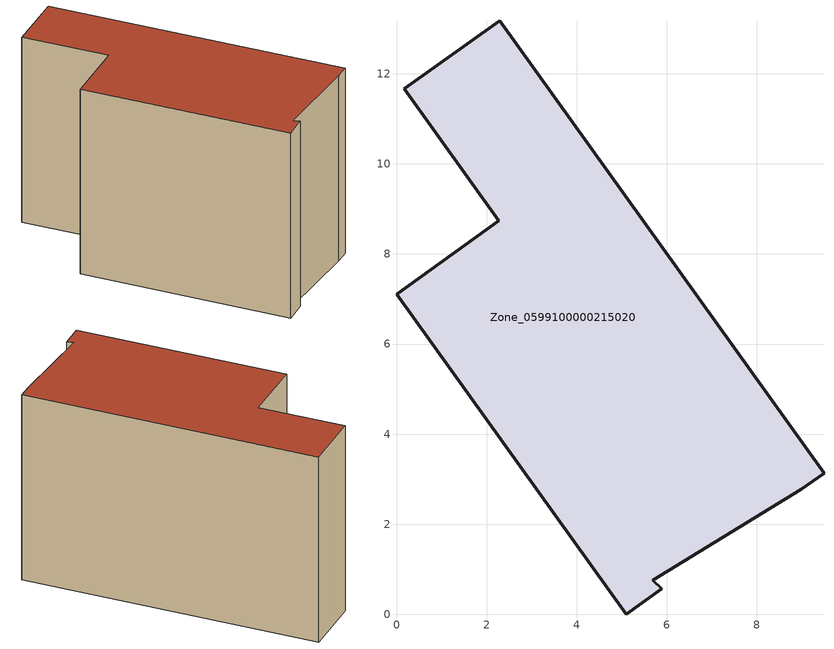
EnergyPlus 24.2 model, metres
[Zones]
Zone_0599100000215020
 floor ground (C_G): 2.27,8.73 0.18,11.67 2.29,13.18 9.49,3.14 8.99,2.78 5.69,0.76 5.89,0.57 5.1,0 0,7.11 z0
 wall outside (C_F): 5.69,0.76 8.99,2.78 9.49,3.14 2.29,13.18 0.18,11.67 2.27,8.73 0,7.11 5.1,0 5.89,0.57 5.69,0.76 z0:8.2
 roof outside (C_R): 5.1,0 5.89,0.57 5.69,0.76 8.99,2.78 9.49,3.14 2.29,13.18 0.18,11.67 2.27,8.73 0,7.11 z8.2
[BUILDING]
Pand.0599100000215020: North Axis=0; Terrain=City; Loads Convergence Tolerance Value=0.04; Temperature Convergence Tolerance Value=0.4; Solar Distribution=FullExterior; Maximum Number of Warmup Days=25; Minimum Number of Warmup Days=1
[Site:Location]
Rotterdam.The.Hague.AP_ZH_NLD Design_Conditions: Latitude=51.96; Longitude=4.45; Time Zone=1; Elevation=-4.5
[SITE:GROUNDTEMPERATURE:BUILDINGSURFACE]
18, 18, 18, 18, 18, 18, 18, 18, 18, 18, 18, 18
[MATERIAL] Thermal Absorptance=0.9; Solar Absorptance=0.7; Visible Absorptance=0.7
Name | Roughness | Thickness | Conductivity | Density | Specific Heat
G.TI.1975-1991 | MediumSmooth | 0.15 | 0.288461 | 540 | 1210
F.TI.1975-1991 | Rough | 0.3 | 0.230769 | 1920 | 840
R.TI.1975-1991 | MediumRough | 0.2 | 0.153846 | 1500 | 1000
[CONSTRUCTION]
C_G: G.TI.1975-1991
C_F: F.TI.1975-1991
C_R: R.TI.1975-1991
[ZONE]
Zone_0599100000215020: Type=1; Multiplier=1; Ceiling Height=Autocalculate; Volume=Autocalculate; Floor Area=autocalculate; Part of Total Floor Area=Yes
[ZONEINFILTRATION:DESIGNFLOWRATE]
Infil_Zone_0599100000215020: Zone or ZoneList or Space or SpaceList=Zone_0599100000215020; Schedule=AlwaysOn; Design Flow Rate Calculation Method=Flow/Area; Flow Rate per Floor Area=0.003; Constant Term Coefficient=1; Temperature Term Coefficient=0; Velocity Term Coefficient=0; Velocity Squared Term Coefficient=0
[HVACTEMPLATE:ZONE:IDEALLOADSAIRSYSTEM]
Zone_0599100000215020: Maximum Heating Supply Air Temperature=50; Minimum Cooling Supply Air Temperature=13; Maximum Heating Supply Air Humidity Ratio=0.0156; Minimum Cooling Supply Air Humidity Ratio=0.0077; Heating Limit=NoLimit; Cooling Limit=NoLimit; Dehumidification Control Type=ConstantSensibleHeatRatio; Cooling Sensible Heat Ratio=0.7; Dehumidification Setpoint=60; Humidification Control Type=None; Humidification Setpoint=30; Outdoor Air Method=None; Outdoor Air Flow Rate per Person=0.00944; Outdoor Air Flow Rate per Zone Floor Area=0; Outdoor Air Flow Rate per Zone=0; Demand Controlled Ventilation Type=None; Outdoor Air Economizer Type=NoEconomizer; Heat Recovery Type=None; Sensible Heat Recovery Effectiveness=0.7; Latent Heat Recovery Effectiveness=0.65
[ZONECONTROL:THERMOSTAT]
ThermostatControl_Zone_0599100000215020: Zone or ZoneList=Zone_0599100000215020; Control Type Schedule=DualSetpointControlType; Control 1=Thermostat_Zone_0599100000215020; Temperature Difference Between Cutout And Setpoint=0
[THERMOSTATSETPOINT:DUALSETPOINT]
Thermostat_Zone_0599100000215020: Heating Setpoint Temperature Schedule=HeatingSetpoint_Zone_0599100000215020; Cooling Setpoint Temperature Schedule=CoolingSetpoint_Zone_0599100000215020
[SCHEDULE:COMPACT]
HeatingSetpoint_Zone_0599100000215020: Through: 12/31, For: AllDays, Until: 24:00, 21
CoolingSetpoint_Zone_0599100000215020: Through: 12/31, For: AllDays, Until: 24:00, 24
DualSetpointControlType: Through: 12/31, For: AllDays, Until: 24:00, 4
AlwaysOn: Through: 12/31, For: AllDays, Until: 24:00, 1
